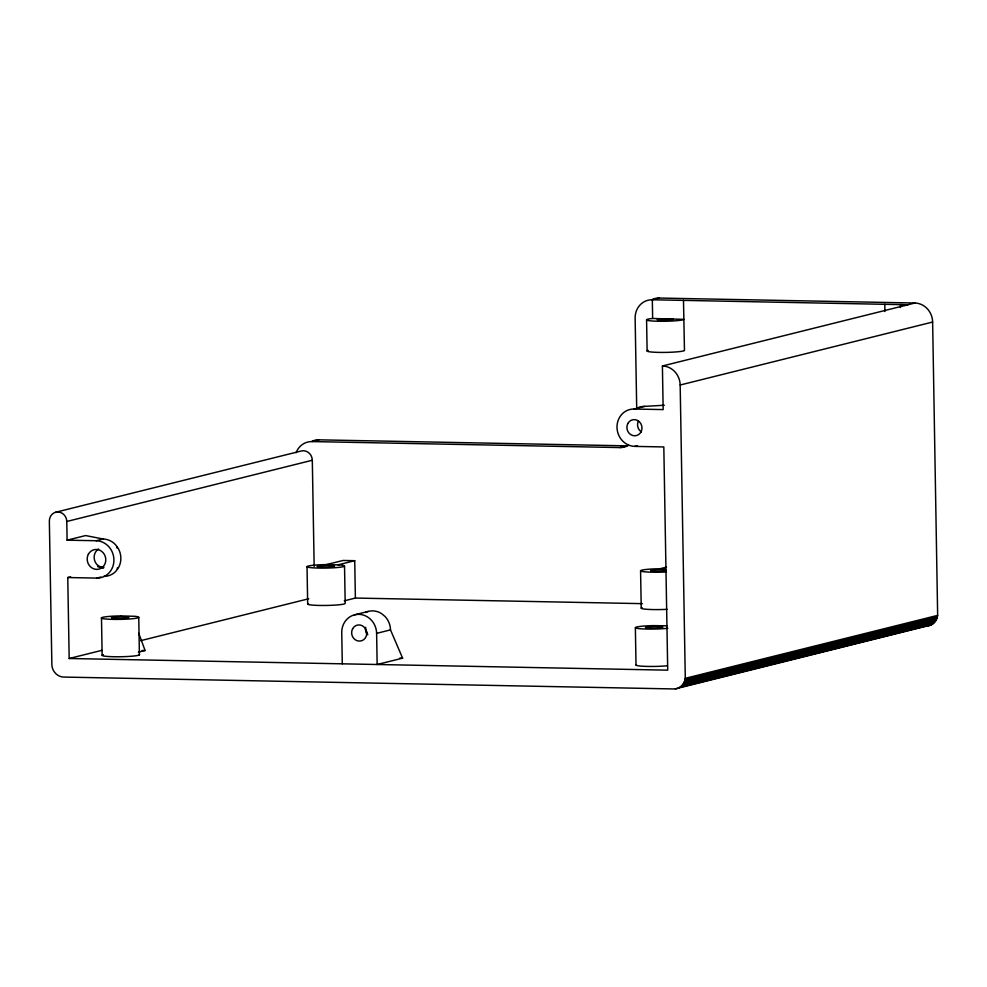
<?xml version="1.0" encoding="UTF-8"?>
<svg xmlns="http://www.w3.org/2000/svg" width="987" height="987" viewBox="0 0 987 987"><rect width="100%" height="100%" fill="white"/><g stroke="black" fill="none" stroke-linecap="round" stroke-linejoin="round"><path stroke-width="1.48" d="M103.758 576.371A18.765 17.347 76 0 0 115.985 571.14L118.687 567.328A18.765 17.347 76 0 0 118.366 548.636L115.528 544.713A18.765 17.347 76 0 0 103.104 539.001L96.158 540.74L67.104 540.173L66.783 521.481A9.389 8.673 76 0 0 57.9 511.969A9.389 8.673 76 0 0 49.35 521.148L51.855 664.387C51.842 670.79 57.11 676.983 63.686 677.07L673.85 688.951C680.327 689.21 685.583 683.004 685.262 676.724L680.166 385.016A18.765 17.347 76 0 0 662.4 365.992L914.875 303.021A18.765 17.347 76 0 1 932.629 322.046L937.65 615.382C937.206 620.564 933.097 625.326 927.829 625.906M914.875 303.021L659.18 298.049L652.321 299.777A18.765 17.347 76 0 0 635.134 318.122L636.701 407.915M311.978 441.571L318.924 439.832L626.905 445.84L619.972 447.567L311.978 441.571A18.765 17.347 76 0 0 296.075 452.786M55.654 512.253L301.183 451.01A9.389 8.673 76 0 1 312.311 460.25L314.162 566.476M66.783 521.481L312.311 460.25M680.166 385.016L932.629 322.046M67.104 540.173L85.622 535.559L103.104 539.001M70.608 576.827L67.758 577.531L69.176 658.502L667.718 670.161L663.819 446.951L634.764 446.383A18.765 17.347 76 0 1 616.998 427.359A18.765 17.347 76 0 1 634.11 409.025L644.745 406.373L664.3 405.25M67.758 577.531L96.812 578.098L100.982 577.062M634.764 446.383L637.417 445.729M338.072 564.848L354.728 560.69L355.382 598.06L344.278 600.824M69.176 658.502L101.908 650.334M140.598 640.686L308.746 598.751M138.414 652.173L145.089 650.507L138.76 633.321M354.358 614.889L368.237 611.422M376.615 633.358L390.494 629.891L402.61 658.156L377.157 664.498L376.615 633.358A18.765 17.347 76 0 0 358.861 614.333A18.765 17.347 76 0 0 341.749 632.679L342.292 663.819M660.032 568.734L666.521 567.118M685.188 678.353L937.65 615.382M684.916 679.944L937.379 616.974M684.46 681.474L936.922 618.504M683.806 682.918L936.268 619.959M682.992 684.262L935.454 621.292M682.005 685.471L934.467 622.501M680.882 686.52L933.344 623.55M679.636 687.396L932.098 624.438M675.367 688.877L930.753 625.129M326.376 564.601L339.466 564.922A18.765 1.74 -1 0 1 334.642 567.722A18.765 1.74 -1 0 1 307.512 567.056A18.765 1.74 -1 0 1 326.376 564.601L343.106 560.468L354.728 560.69M652.654 318.468L649.952 318.776A18.765 1.74 -1 0 0 658.711 321.256A18.765 1.74 -1 0 0 683.929 319.356L652.654 318.468L652.321 299.777L907.929 304.761M665.102 568.722L655.405 568.845A18.765 1.74 -1 0 0 641.377 571.288A18.765 1.74 -1 0 0 666.361 571.954M634.11 409.025L663.165 409.593L662.4 365.992M100.551 567.599L103.61 567.648A10.006 9.253 76 0 1 94.493 560.098A10.006 9.253 76 0 1 98.626 548.969M355.382 598.06L642.389 603.649M142.177 650.445L145.089 650.507M399.784 658.095L402.61 658.156M666.904 625.832L653.443 625.61A18.765 1.74 -1 0 0 637.071 628.349A18.765 1.74 -1 0 0 667.866 628.275M103.697 566.92L97.627 566.476L103.61 567.648M365.511 629.41L367.806 634.777M900.428 307.488L900.378 304.613A8.13 0.753 -1 0 1 904.919 305.501M884.796 304.304L884.92 311.497M683.485 300.381L684.472 350.496A18.765 1.74 -1 0 1 661.611 352.421A18.765 1.74 -1 0 1 648.2 350.36M646.571 319.677L647.114 350.817M640.575 570.708L641.229 608.078M635.369 627.72L636.023 665.09M344.537 566.082L345.191 603.439A18.765 1.74 -1 0 1 323.391 605.475A18.765 1.74 -1 0 1 308.475 603.526M307.031 566.612L307.673 603.982M138.76 617.517L139.401 654.887M116.997 546.749L117.021 547.995M117.367 567.92L117.391 569.166M101.488 617.763L102.13 655.121M312.274 441.127A18.765 17.347 76 0 1 318.924 439.832M628.645 445.236A18.765 17.347 76 0 1 619.972 447.567M667.015 609.324A18.765 1.74 -1 0 1 647.176 609.324A18.765 1.74 -1 0 1 642.118 607.61M667.36 665.769A18.765 1.74 -1 0 1 645.288 666.361A18.765 1.74 -1 0 1 636.492 664.621M139.34 654.43A18.765 1.74 -1 0 1 118.576 656.762A18.765 1.74 -1 0 1 103.339 654.665M666.336 570.831A8.76 0.814 -1 0 1 653.493 571.177A8.76 0.814 -1 0 1 653.308 569.992A8.76 0.814 -1 0 1 666.188 569.857M652.53 299.332A18.765 17.347 76 0 1 659.18 298.049M637.405 407.976A18.765 17.347 76 0 1 644.745 406.373M641.414 431.985A8.13 7.514 76 0 1 638.466 420.881M365.4 612.483A18.765 17.347 76 0 1 381.5 613.544L385.164 616.591A18.765 17.347 76 0 1 390.494 629.891M366.596 633.481A8.13 7.514 76 0 1 365.733 627.325M96.158 540.74A18.765 17.347 76 0 1 113.924 559.765A18.765 17.347 76 0 1 96.812 578.098M120.796 615.913L117.416 615.974A18.765 1.74 -1 0 0 102.303 618.491A18.765 1.74 -1 0 0 129.013 619.009A18.765 1.74 -1 0 0 134.849 616.307L120.796 615.913M320.22 567.069A8.76 0.814 -1 0 0 334.42 566.328A8.76 0.814 -1 0 0 322.7 565.637A8.76 0.814 -1 0 0 320.22 567.069M114.887 618.38A8.76 0.814 -1 0 0 128.816 617.578A8.76 0.814 -1 0 0 116.651 616.961A8.76 0.814 -1 0 0 114.887 618.38M648.891 628.065A8.76 0.814 -1 0 0 662.82 627.276A8.76 0.814 -1 0 0 650.667 626.646A8.76 0.814 -1 0 0 648.891 628.065M660.389 320.207A8.13 0.753 -1 0 0 673.331 319.467A8.13 0.753 -1 0 0 662.03 318.887A8.13 0.753 -1 0 0 660.389 320.207M627.818 423.534A8.13 7.514 76 0 0 634.579 435.798A8.13 7.514 76 0 0 640.908 423.781A8.13 7.514 76 0 0 627.818 423.534M352.569 628.842A8.13 7.514 76 0 0 359.33 641.118A8.13 7.514 76 0 0 365.659 629.101A8.13 7.514 76 0 0 352.569 628.842M88.349 554.275A10.006 9.253 76 0 0 96.664 569.388A10.006 9.253 76 0 0 104.462 554.595A10.006 9.253 76 0 0 88.349 554.275"/></g></svg>
